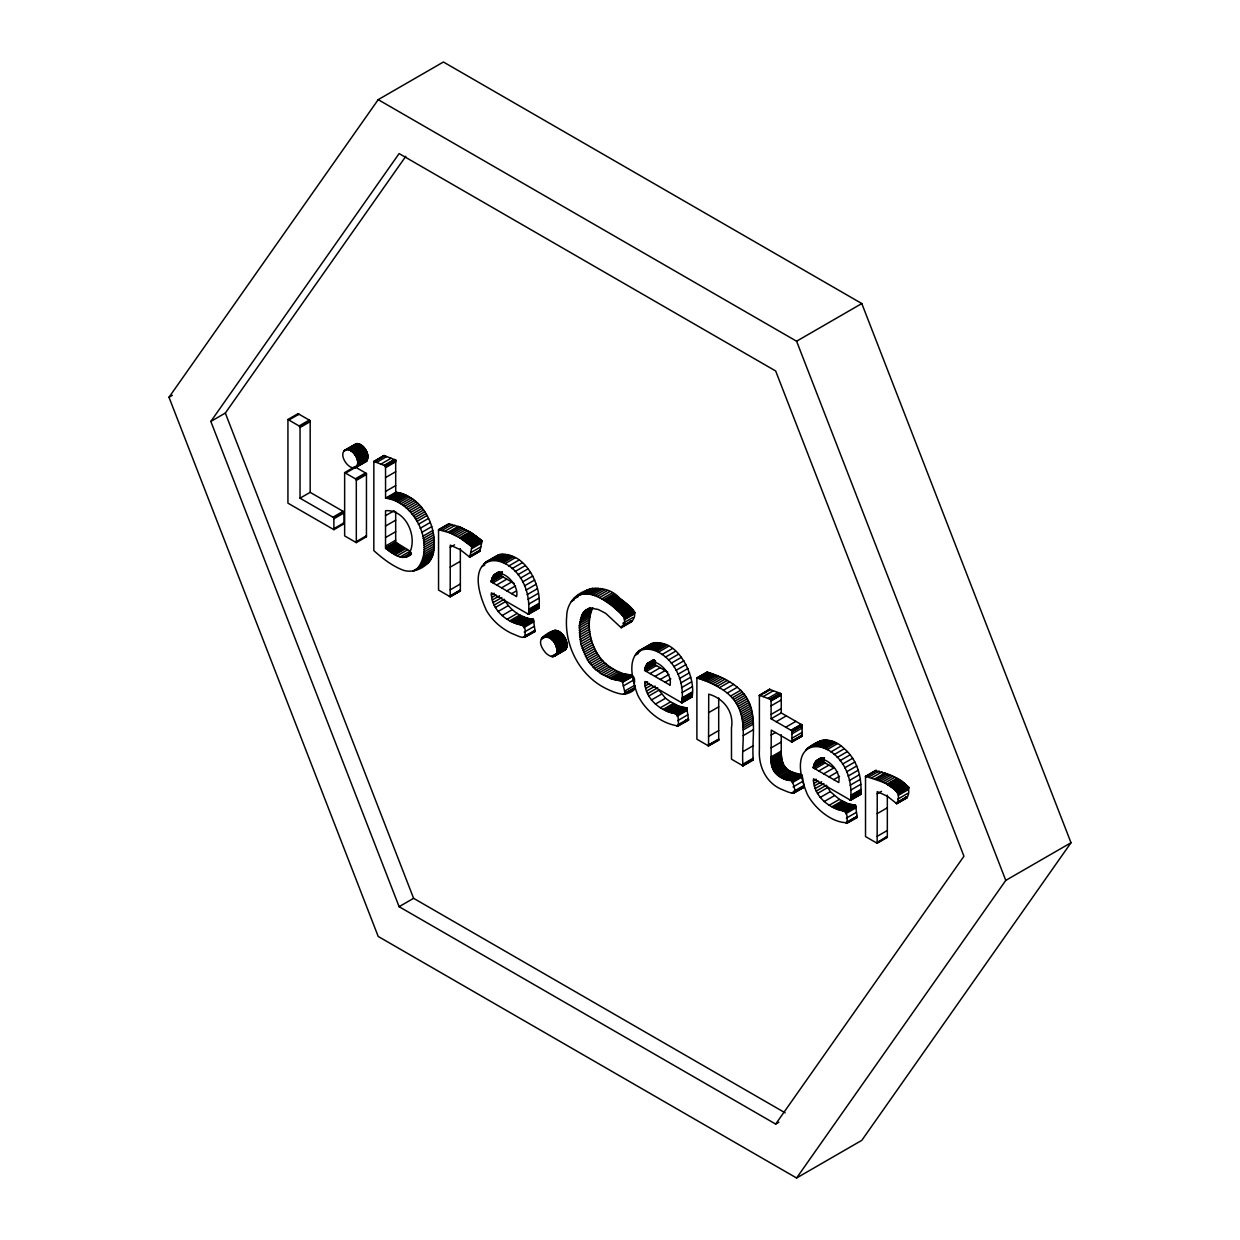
<?xml version="1.0" encoding="UTF-8"?>
<svg xmlns="http://www.w3.org/2000/svg" width="1240" height="1240" viewBox="0 0 1240 1240"><rect width="100%" height="100%" fill="white"/><g stroke="black" fill="none" stroke-linecap="round" stroke-linejoin="round"><path stroke-width="1.5" d="M696.896 678.125L707.048 672.08C720.626 676.327 734.406 682.511 743.736 693.625C758.849 712.148 751.285 738.668 753.269 760.027L743.008 765.839L731.492 759.206L731.461 727.849C734.204 711.931 723.633 698.275 708.722 694.168L708.552 745.953L696.896 739.211L696.896 678.125L707.234 672.126M528.504 614.281C534.657 551.211 452.492 536.316 486.452 610.545C492.342 620.682 501.564 628.634 512.12 633.64C515.096 634.353 523.776 639.809 524.784 636.105C526.845 624.293 521.932 625.456 514.182 622.961C501.89 618.062 491.133 606.67 491.365 592.844L528.504 614.281L538.64 608.421C543.43 585.125 521.575 544.903 494.868 557.07M681.923 702.847C689.006 644.552 610.266 622.387 637.639 694.88C645.312 710.597 660.858 723.679 678.404 725.958C678.559 713.248 678.017 714.178 668.871 712.054C656.115 707.327 644.443 695.779 644.862 681.473L681.923 702.847L692.06 697.004C696.865 674.622 673.32 630.091 647.234 646.738M850.609 800.25C856.824 738.575 776.86 721.897 807.349 794.36C814.726 808.48 831.962 822.833 846.966 822.663C847.865 812.06 845.866 810.851 837.589 809.457C824.74 804.729 813.254 793.15 813.455 778.798L850.609 800.25L860.746 794.39C862.203 777.821 857.367 759.779 844.332 748.712C831.652 736.157 818.183 738.621 805.814 749.968M625.301 694.013L622.139 680.9L611.444 678.947L601.385 673.878L594.425 668.515L587.574 660.207L580.863 644.164L579.312 625.704L582.645 613.505L586.38 609.708L591.294 608.236L598.284 609.476L605.709 613.351L621.209 627.75L631.346 621.891C641.576 610.808 625.58 604.19 619.271 597.696C602.144 579.328 567.099 590.225 566.696 616.264C564.029 645.358 579.654 675.692 606.205 688.65C611.196 691.037 616.373 693.315 621.891 694.121C626.774 694.757 637.995 690.324 634.771 685.271L624.619 691.13M634.353 683.55C636.058 672.266 628.044 675.846 621.596 673.087C613.382 669.864 605.632 664.919 600.222 657.851C589.914 643.932 585.575 623.798 592.798 607.646M621.209 627.75C630.075 617.939 619.798 613.443 613.893 607.29C603.865 599.261 589.884 589.62 576.848 596.099M416.532 569.702C436.325 546.282 415.648 501.812 385.578 498.17L385.531 465.946L373.844 461.357L373.829 550.622C382.54 558.434 392.181 565.998 403.264 570.214C414.997 574.105 429.877 565.827 433.179 554.032C438.681 528.612 423.196 496.015 395.715 492.311L385.578 498.17M357.694 463.558C358.608 457.002 349.913 445.238 343.666 451.453C338.954 458.785 354.253 475.664 357.694 463.558L367.846 457.7C368.76 451.143 360.065 439.379 353.803 445.594M556.9 651.636C557.427 631.005 529.139 633.439 545.817 653.031C548.064 655.107 551.49 657.665 554.652 656.1C556.76 649.745 568.029 649.652 566.804 642.723C565.967 638.988 563.983 635.438 561.038 632.974C555.505 627.177 547.941 633.005 543.105 636.755M460.35 548.669L460.35 590.814L450.182 596.781L450.275 545.135L460.211 549.63L469.805 557.194L479.942 551.335L481.988 540.935L469.96 531.929L459.776 537.757L449.903 532.875L438.542 529.666L448.694 523.807L460.04 527.015L469.929 531.898M791.88 780.689C799.505 798.374 790.531 792.964 780.534 788.888C765.7 782.13 758.4 765.731 759.392 750.076L759.407 695.144L771.094 699.654L781.246 693.796L781.246 712.923L802.079 724.951L802.079 736.157L791.942 742.016L771.28 730.096L771.094 756.927C769.001 769.466 779.402 780.564 791.802 780.564L802.032 774.83M781.246 693.796L769.544 689.285L765.189 692.679M887.329 795.181L887.329 837.326L877.145 843.293L877.238 791.647L887.189 796.126L896.768 803.691L906.921 797.847C916.841 781.014 884.058 772.784 875.657 771.032M877.145 843.293L865.52 836.551L865.52 776.318C875.657 780.13 905.898 786.129 896.768 803.691M395.715 492.311L395.684 460.087L383.981 455.514L373.829 462.225M469.805 557.194L471.836 546.793L459.823 537.788M708.552 745.953L718.704 740.094L718.704 697.981M562.139 650.706L565.486 649.714L567.052 645.777M362.514 461.993L366.56 461.311L367.846 457.7M516.46 596.456L491.211 581.87C495.024 561.162 520.382 582.986 516.538 596.548M492.125 578.15L502.278 572.291L501.348 576.011L514.337 583.513M669.879 685.023L644.63 670.452C648.443 649.76 673.8 671.553 669.957 685.115M667.755 672.096L654.767 664.593L655.449 661.556L645.296 667.414M838.566 782.425L813.316 767.839C817.129 747.146 842.487 768.939 838.643 782.502M823.654 773.822L833.807 767.963L823.453 761.98L824.383 758.26L814.23 764.119M449.19 523.885L438.542 529.806L438.542 590.038L450.182 596.781L460.35 590.814M887.298 837.434L886.151 836.768M793.306 792.98L804.341 787.043L802.063 786.966M551.583 632.865L553.257 630.896M168.996 397.265L378.2 99.65L443.409 62L861.8 303.552L1071.004 842.735L861.8 1140.351L796.591 1178L378.2 936.448L168.996 397.265L172.345 395.343M210.831 421.43L399.11 153.574L775.667 370.977L963.945 856.236L775.667 1124.076L399.11 906.688L210.831 421.43L225.324 413.06L405.805 156.302M796.591 1178L1005.779 880.385L1071.004 842.735M678.11 726.005L688.557 720.099L686.821 707.9L679.009 706.196L670.577 701.902L665.539 698.229L658.874 690.184L648.737 696.043M407.061 556.698C419.756 541.462 407.479 508.974 385.531 510.71L385.531 548.111C392.677 553.738 402.783 561.875 411.401 554.187M494.125 605.105L504.277 599.261C509.733 610.049 521.281 618.093 533.417 619.333L535.107 631.501L534.161 631.548M846.765 823.376L857.212 817.47L855.523 805.303L847.741 803.598L839.402 799.382L830.32 791.632L826.382 785.23L816.245 791.089M584.009 592.534L586.985 590.24M287.928 419.492L298.065 413.649L310.171 420.639L310.171 492.342L344.007 511.857L344.038 523.822L333.901 529.682L287.928 503.146L287.928 419.492L300.034 426.498L310.171 420.639M288.842 420.035L298.995 414.175M299.119 425.956L309.256 420.096M300.034 427.506L310.171 421.646M344.425 450.337L356.159 443.657M344.007 450.833L356.81 443.564M345.108 450.616L357.151 443.548M347.355 449.438L357.507 443.579M347.727 449.469L358.236 443.688M348.471 449.639L358.608 443.796M348.858 449.779L358.996 443.92M349.246 449.934L359.399 444.075M349.649 450.12L359.801 444.261M350.067 450.321L360.204 444.463M350.486 450.554L360.623 444.695M350.889 450.818L361.042 444.959M351.292 451.081L361.445 445.222M351.695 451.36L361.832 445.501M352.083 451.67L362.235 445.811M352.47 451.98L362.607 446.137M352.842 452.337L362.995 446.478M353.214 452.693L363.367 446.834M353.571 453.065L363.723 447.206M353.927 453.453L364.064 447.594M354.268 453.871L364.405 448.012M354.594 454.289L364.746 448.43M354.919 454.724L365.056 448.864M355.229 455.173L365.382 449.314M355.539 455.638L365.676 449.779M355.834 456.134L365.971 450.275M356.113 456.646L366.25 450.786M356.361 457.142L366.498 451.282M356.593 457.637L366.73 451.794M356.795 458.149L366.931 452.29M356.981 458.661L367.133 452.802M357.151 459.172L367.288 453.313M357.306 459.683L367.443 453.825M357.43 460.18L367.567 454.336M357.523 460.691L367.675 454.832M357.601 461.203L367.753 455.344M357.663 461.729L367.8 455.871M357.694 462.241L367.831 456.382M357.709 462.753L367.846 456.893M357.601 464.504L367.753 458.645M300.034 426.498L300.034 498.186L310.171 492.342M344.642 472.611L354.795 466.752L366.451 473.479L366.451 536.765L356.314 542.624L344.642 535.897L344.642 472.611L356.314 479.338L366.451 473.479M357.43 465.325L367.583 459.466M353.121 468.022L357.461 465.512M353.478 468.069L367.319 460.195M353.834 468.085L364.328 462.225M345.557 473.137L366.994 460.8M355.151 467.899L366.56 461.311M373.829 461.512L383.981 455.514M374.062 461.45L384.199 455.591M373.829 461.9L384.757 455.778M376.603 462.411L386.756 456.553M355.384 478.811L365.537 472.952M380.974 464.101L391.112 458.242M356.314 480.361L366.451 474.502M384.214 465.357L394.351 459.498M384.571 465.496L394.708 459.637M385.036 465.682L395.173 459.823M385.454 465.837L395.606 459.978M385.531 465.946L395.684 460.087M385.531 466.411L395.684 460.552M385.531 466.938L395.684 461.079M385.531 467.666L395.684 461.807M385.531 477.586L395.684 471.727M332.94 517.189L343.077 511.329M300.034 498.186L333.854 517.716L344.007 511.857M333.901 518.769L344.038 512.911M385.531 491.459L395.684 485.6M333.901 528.659L344.038 522.815M386.71 498.232L396.862 492.373M387.996 498.387L398.149 492.528M389.438 498.62L399.59 492.761M390.709 498.899L400.861 493.039M391.964 499.255L402.117 493.396M393.266 499.72L403.403 493.861M394.599 500.262L404.752 494.404M396.01 500.914L406.146 495.055M397.482 501.673L407.619 495.814M399.125 502.618L409.262 496.76M400.954 503.781L411.091 497.922M402.721 505.021L412.874 499.162M385.531 515.701L394.227 510.679M404.457 506.339L414.594 500.479M406.115 507.764L416.268 501.906M407.712 509.237L417.849 503.378M409.246 510.803L419.384 504.943M356.314 541.601L366.451 535.757M385.531 526.039L395.684 520.18M410.704 512.43L420.841 506.587M412.083 514.135L422.236 508.276M413.4 515.871L423.553 510.012M414.64 517.669L424.793 511.81M415.818 519.529L425.956 513.67M385.531 537.556L395.684 531.697M416.919 521.42L427.056 515.561M418.376 524.257L428.529 518.398M385.531 546.111L395.684 540.253M385.531 548.158L395.684 542.252L395.684 511.562M385.656 548.25L395.808 542.392L410.161 551.149L400.009 557.008M420.143 528.302L430.28 522.458M385.873 548.421L396.01 542.562M386.074 548.607L396.226 542.748M386.291 548.778L396.444 542.918M386.524 548.964L396.676 543.105M386.926 549.274L397.079 543.43M387.392 549.646L397.544 543.787M387.887 550.018L398.04 544.159M388.399 550.405L398.552 544.546M388.957 550.808L399.094 544.949M389.515 551.211L399.668 545.352M421.585 532.503L431.721 526.644M390.12 551.63L400.272 545.786M390.74 552.064L400.892 546.204M391.39 552.482L401.543 546.623M392.057 552.916L402.21 547.057M392.77 553.35L402.907 547.491M422.607 536.362L432.745 530.503M393.514 553.8L403.651 547.941M394.289 554.264L404.426 548.406M395.111 554.745L405.248 548.886M423.072 538.532L433.21 532.673M438.542 530.379L449.593 523.962M397.125 555.846L407.278 549.986M423.46 540.733L433.597 534.874M442.014 530.364L452.15 524.505M423.739 542.918L433.892 537.075M444.959 531.185L455.096 525.326M402.628 557.55L411.324 552.529M423.971 545.135L434.108 539.276M448.121 532.224L458.257 526.365M404.984 557.442L410.781 554.094M408.208 555.908L411.107 554.234M424.096 547.351L434.248 541.493M449.903 532.875L460.04 527.015M424.142 549.583L434.295 543.725M451.748 533.65L461.885 527.79M453.67 534.518L463.822 528.659M424.111 551.862L434.264 546.003M455.669 535.51L465.821 529.65M423.987 554.048L434.139 548.189M423.77 556.125L433.907 550.265M457.731 536.595L467.868 530.751M378.2 99.65L796.591 341.217L861.8 303.552M423.445 558.062L433.597 552.203M460.242 538.021L470.379 532.177M423.026 559.891L433.179 554.032M460.707 538.3L470.844 532.456M461.203 538.625L471.339 532.766M422.514 561.581L432.667 555.721M461.699 538.951L471.836 533.091M462.225 539.292L472.363 533.433M421.925 563.13L432.062 557.287M462.768 539.648L472.905 533.789M450.213 547.336L454.553 544.825M463.311 540.02L473.463 534.161M421.228 564.572L431.381 558.713M463.853 540.408L474.006 534.548M420.469 565.874L430.606 560.015M464.411 540.811L474.548 534.952M412.75 571.097L429.753 561.193M418.671 568.06L428.808 562.201M464.954 541.214L475.091 535.355M414.082 570.772L427.785 563.084M465.496 541.601L475.633 535.742M466.007 541.989L476.16 536.13M466.472 542.345L476.625 536.486M466.984 542.732L477.121 536.874M467.526 543.151L477.679 537.292M468.115 543.601L478.253 537.741M468.596 543.988L478.733 538.129M468.968 544.283L479.105 538.423M469.34 544.593L479.493 538.734M469.743 544.903L479.88 539.043M470.115 545.228L480.268 539.385M470.44 545.523L480.593 539.663M470.75 545.771L480.887 539.912M471.014 546.019L481.167 540.159M471.2 546.189L481.353 540.33M471.557 546.53L481.709 540.671M471.836 546.933L481.988 540.935M471.712 547.6L481.911 541.446M471.479 548.793L481.616 542.934M470.704 552.699L480.841 546.84M450.213 567.13L460.35 561.271M470.068 555.892L480.206 550.033M469.2 556.652L480.128 550.436M469.666 557.101L480.035 550.917M485.817 562.014L498.387 554.838M484.716 562.929L499.689 554.389M483.709 563.999L501.053 554.094M492.327 559.814L502.464 553.954M481.926 566.603L484.825 564.929M493.799 559.829L503.952 553.97M495.349 560L505.486 554.14M496.914 560.294L507.067 554.435M498.496 560.697L508.648 554.854M450.213 589.837L460.35 583.978M500.092 561.208L510.245 555.365M501.704 561.875L511.841 556.016M503.316 562.65L513.468 556.791M505.114 563.642L515.251 557.783M450.213 595.82L460.35 589.961M449.423 596.332L460.319 590.922M449.841 596.58L460.35 590.349M494.807 574.229L498.697 571.95M508.741 565.982L518.878 560.124M493.939 575.034L498.93 571.919M493.536 575.5L499.534 571.919M493.179 576.011L499.146 572.4M492.854 576.569L500.247 572.105M492.683 576.864L499.937 572.679M492.543 577.173L501.239 572.152M492.264 577.809L502.401 571.95M492.001 578.491L502.154 572.632M491.893 578.832L502.029 572.973M491.784 579.189L501.921 573.329M491.675 579.545L501.812 573.686M491.582 579.917L501.72 574.058M491.489 580.243L501.642 574.384M491.381 580.707L501.58 574.616M512.089 568.602L522.226 562.743M491.335 580.94L501.471 575.081M491.288 581.173L501.425 575.314M491.211 581.638L501.379 575.546M491.211 581.87L501.348 576.011M492.916 582.862L503.053 577.003M515.143 571.485L525.279 565.626M496.636 585.017L506.788 579.158M517.933 574.678L528.07 568.819M501.549 587.853L511.702 581.994M491.288 594.89L494.186 593.216M520.428 578.15L530.581 572.291M491.722 597.479L496.062 594.968M506.835 590.891L515.53 585.869M522.629 581.886L532.766 576.027M492.296 599.958L499.55 595.774M493.101 602.578L501.797 597.556M524.489 585.869L534.642 580.01M511.624 593.665L515.98 591.154M495.334 607.507L505.486 601.648M526.024 590.101L536.161 584.241M527.217 594.58L537.354 588.721M498.046 611.506L508.199 605.647M528.038 599.261L538.191 593.402M502.061 615.582L512.213 609.724M528.55 604.19L538.687 598.331M507.114 619.256L517.266 613.397M528.721 609.351L538.873 603.493M509.779 620.806L519.917 614.947M528.721 609.925L538.873 604.066M528.721 610.808L538.873 604.95M528.721 611.304L538.873 605.446M511.345 621.643L521.497 615.784M528.721 611.661L538.857 605.802M528.705 612.033L538.857 606.174M528.689 612.405L538.827 606.546M528.659 612.761L538.811 606.903M528.643 613.103L538.78 607.244M512.817 622.356L522.954 616.497M528.612 613.428L538.764 607.569M527.946 613.971L538.734 607.771M528.333 614.188L538.687 608.173M514.182 622.961L524.334 617.117M515.468 623.488L525.62 617.629M516.677 623.906L526.829 618.047M517.808 624.247L527.961 618.388M518.847 624.526L529 618.667M519.793 624.743L529.929 618.884M520.63 624.913L530.767 619.054M521.374 625.038L531.511 619.179M522.009 625.13L532.487 619.287M522.831 625.162L532.983 619.318M523.264 625.193L533.417 619.333L523.327 625.347M523.419 626.014L533.557 620.155M523.482 626.587L533.634 620.729M575.298 597.138L588.613 589.403M573.857 598.393L590.349 588.768M523.636 627.704L533.789 621.845M582.056 594.192L592.193 588.333M572.524 599.85L578.336 596.502M582.382 594.146L592.534 588.287M583.947 593.96L594.1 588.101M571.314 601.509L574.213 599.835M585.962 593.913L596.099 588.054M588.054 594.038L598.207 588.194M524.241 632.121L534.378 626.262M590.225 594.379L600.377 588.519M592.457 594.906L602.593 589.046M524.784 636.105L534.936 630.245M594.735 595.634L604.872 589.775M523.234 637.329L529.031 633.981M524.861 636.693L535.014 630.835M524.024 637.407L535.06 631.191M524.659 637.407L535.107 631.501M597.044 596.548L607.197 590.689M599.416 597.634L609.553 591.775M601.803 598.904L611.956 593.046M585.327 610.452L589.682 607.941M603.539 599.896L613.676 594.038M584.35 611.32L590.147 607.972M583.466 612.343L590.705 608.158M582.645 613.505L591.341 608.484M604.996 600.78L615.133 594.921M542.128 637.593L554.482 630.416M541.865 637.933L554.931 630.37M581.917 614.839L592.054 608.98M541.632 638.306L555.412 630.354M541.431 638.724L555.908 630.4M541.26 639.158L544.159 637.484M546.282 636.368L556.435 630.509M606.407 601.695L616.559 595.836M581.265 616.311L591.403 610.452M546.809 636.523L556.962 630.664M547.367 636.709L557.519 630.85M547.941 636.957L558.077 631.098M580.707 617.923L590.845 612.064M607.786 602.625L617.939 596.765M548.529 637.251L558.682 631.393M549.15 637.593L559.287 631.749M580.227 619.659L590.364 613.8M549.739 637.98L559.891 632.121M609.119 603.554L619.271 597.696M550.327 638.383L560.464 632.524M579.824 621.534L589.976 615.675M550.886 638.817L561.038 632.974M610.406 604.515L620.543 598.657M551.428 639.282L561.565 633.423M579.514 623.55L589.667 617.691M551.939 639.778L562.077 633.919M611.63 605.476L621.783 599.618M552.172 640.026L562.309 634.167M552.497 640.367L562.635 634.508M552.978 640.925L563.115 635.066M579.312 625.704L589.465 619.845M612.793 606.391L622.945 600.548M553.428 641.514L563.58 635.655M553.877 642.119L564.014 636.26M613.893 607.29L624.046 601.431M579.204 627.998L589.341 622.139M554.28 642.739L564.417 636.895M614.947 608.173L625.1 602.33M554.652 643.389L564.804 637.531M555.009 644.056L565.161 638.197M579.189 630.416L589.341 624.557M615.955 609.057L626.107 603.198M555.334 644.707L565.471 638.848M616.931 609.925L627.083 604.066M555.629 645.358L565.781 639.499M555.892 646.009L566.044 640.15M579.25 632.772L589.403 626.913M617.846 610.746L627.982 604.888M556.14 646.644L566.277 640.786M556.341 647.296L566.479 641.437M618.683 611.553L628.82 605.693M556.512 647.947L566.664 642.087M579.406 635.097L589.558 629.238M556.667 648.582L566.804 642.723M619.473 612.343L629.625 606.484M556.775 649.202L566.913 643.343M620.217 613.103L630.354 607.244M556.853 649.822L566.99 643.963M556.9 650.442L567.052 644.583M579.654 637.391L589.79 631.532M620.899 613.831L631.052 607.972M556.915 651.046L567.067 645.188M621.55 614.513L631.687 608.654M556.853 652.193L566.99 646.335M621.736 614.73L631.873 608.871M556.775 652.721L566.913 646.877M622.093 615.133L632.245 609.274M556.667 653.232L566.804 647.373M579.964 639.669L590.116 633.811M551.475 656.456L555.814 653.945M556.512 653.697L566.664 647.838M551.986 656.564L566.479 648.288M622.589 615.707L632.741 609.863M552.482 656.626L566.277 648.691M552.962 656.611L566.044 649.062M623.054 616.249L633.206 610.39M553.428 656.564L565.781 649.404M554.264 656.301L565.161 649.993M623.457 616.745L633.609 610.886M580.382 641.917L590.519 636.074M623.798 617.163L633.95 611.304M624.077 617.505L634.229 611.661M624.232 617.706L634.384 611.847M624.495 618.062L634.648 612.204M624.728 618.466L634.88 612.498M580.863 644.164L591 638.306M624.635 618.745L634.771 612.886M624.542 618.993L634.694 613.134M624.216 619.861L634.353 614.001M581.421 646.335L591.558 640.476M622.899 623.317L633.051 617.458M582.056 648.458L592.208 642.599M621.721 626.386L631.873 620.527M621.55 626.866L631.687 621.007M621.364 627.332L631.517 621.472M582.784 650.535L592.921 644.676M583.575 652.566L593.728 646.707M584.458 654.55L594.596 648.691M585.419 656.503L595.572 650.644M586.458 658.378L596.611 652.519M587.574 660.207L597.726 654.348M588.798 661.99L598.936 656.13M590.07 663.695L600.222 657.851M591.449 665.369L601.586 659.51M592.89 666.981L603.043 661.121M594.425 668.515L604.562 662.656M596.037 669.972L606.174 664.113M597.726 671.351L607.879 665.493M599.509 672.654L609.662 666.81M639.205 650.613L651.775 643.421M638.104 651.527L653.062 642.971M637.096 652.596L639.995 650.923M642.894 649.249L654.425 642.677M601.385 673.878L611.521 668.019M636.167 653.837L639.065 652.163M645.699 648.38L655.836 642.521M635.314 655.216L638.212 653.542M647.171 648.396L657.324 642.537M648.721 648.567L658.859 642.707M603.415 675.087L613.568 669.228M650.287 648.861L660.439 643.002M651.868 649.264L662.021 643.405M605.647 676.312L615.784 670.452M653.464 649.775L663.617 643.917M607.708 677.35L617.861 671.507M655.077 650.427L665.214 644.568M609.646 678.249L619.798 672.39M656.689 651.202L666.841 645.343M611.444 678.947L621.596 673.087M658.425 652.147L668.577 646.288M613.103 679.489L623.255 673.63M614.653 679.876L624.789 674.018M616.079 680.171L626.216 674.312M662.067 654.503L672.22 648.644M617.38 680.419L627.533 674.56M647.993 662.997L653.046 659.959M647.342 663.617L653.79 659.928M646.955 664.082L654.193 659.897M618.558 680.636L628.696 674.777M646.598 664.593L654.023 660.145M646.257 665.136L653.666 660.672M619.597 680.775L629.75 674.917M646.102 665.431L654.798 660.409M645.808 666.05L654.658 660.718M620.511 680.853L630.664 674.994M645.668 666.392L654.364 661.37M621.163 680.869L631.3 675.01M645.544 666.717L654.24 661.695M621.488 680.869L631.64 675.01M645.42 667.058L655.557 661.199M621.968 680.884L632.292 675.04M645.188 667.755L655.34 661.896M622.247 681.349L632.4 675.49M645.095 668.112L655.232 662.269M644.986 668.484L655.139 662.625M644.909 668.825L655.046 662.966M665.415 657.107L675.568 651.248M622.403 681.985L632.555 676.125M644.8 669.275L654.999 663.199M622.495 682.341L632.648 676.482M644.738 669.507L654.89 663.648M644.661 669.972L654.844 663.88M644.614 670.22L654.767 664.361M644.63 670.452L654.767 664.593M646.335 671.429L656.471 665.57M623.364 685.937L633.516 680.078M668.484 659.99L678.621 654.131M650.054 673.583L660.207 667.725M671.274 663.168L681.427 657.324M625.115 693.191L635.268 687.347M623.565 694.23L635.33 687.611M623.999 694.214L633.082 689.146M654.968 676.42L665.12 670.561M624.867 694.106L635.407 687.999M644.692 683.411L647.59 681.736M673.785 666.624L683.938 660.781M645.125 685.999L649.466 683.488M660.238 679.474L668.933 674.452M675.986 670.36L686.139 664.516M645.699 688.479L651.496 685.131M646.505 691.099L655.201 686.077M677.861 674.343L688.014 668.484M665.043 682.232L670.84 678.885M647.528 693.64L657.665 687.782M679.396 678.575L689.548 672.716M651.403 699.995L661.54 694.136M680.605 683.054L690.742 677.195M696.896 677.939L707.745 672.266M681.442 687.72L691.579 681.861M698.353 677.908L705.591 673.723M697.562 678.094L698.755 678.466L708.908 672.607M655.402 704.087L665.539 698.229M698.755 678.466L700.073 678.915L710.226 673.057M700.073 678.915L701.499 679.412L711.652 673.553M701.499 679.412L703.034 679.954L713.171 674.095M681.954 692.649L692.091 686.789M703.034 679.954L704.707 680.589L714.845 674.731M660.439 707.761L670.577 701.902M704.707 680.589L706.521 681.303L716.673 675.443M706.521 681.303L708.458 682.093L718.596 676.234M682.139 697.81L692.277 691.951M663.168 709.357L673.304 703.499M682.139 698.492L692.277 692.633M682.139 699.36L692.277 693.501M708.458 682.093L710.474 682.976L720.611 677.118M682.139 699.887L692.277 694.028M664.733 710.195L674.886 704.336M682.139 700.228L692.277 694.369M682.124 700.585L692.277 694.741M682.109 700.972L692.245 695.113M682.077 701.329L692.214 695.47M666.206 710.923L676.343 705.064M682.062 701.669L692.199 695.811M710.474 682.976L712.566 683.968L722.718 678.125M681.116 702.398L692.168 696.136M681.38 702.553L692.153 696.337M681.752 702.77L692.091 696.74M667.57 711.528L677.722 705.668M712.566 683.968L714.767 685.1L724.904 679.241M668.871 712.054L679.009 706.196M670.081 712.473L680.218 706.614M671.212 712.814L681.349 706.955M714.767 685.1L717.061 686.34L727.198 680.481M672.25 713.093L682.388 707.234M673.196 713.326L683.333 707.466M674.033 713.496L684.17 707.637M674.777 713.62L684.914 707.761M717.061 686.34L719.448 687.673L729.601 681.83M675.413 713.697L685.565 707.839M675.754 713.729L685.89 707.87M676.25 713.744L686.386 707.885M676.683 713.76L686.821 707.9M676.745 713.93L686.898 708.071M676.854 714.581L686.991 708.722M676.932 715.17L687.084 709.311M677.087 716.255L687.224 710.396M719.448 687.673L723.509 690.215L733.662 684.356M677.675 720.642L687.828 714.783M723.509 690.215L727.291 693.052L737.428 687.193M678.234 724.671L688.386 718.812M676.699 725.927L681.039 723.416M678.311 725.292L688.464 719.433M677.474 726.005L688.51 719.774M727.291 693.052L730.577 696.074L740.73 690.215M730.577 696.074L732.22 697.841L742.373 691.982M708.567 712.69L718.704 706.831M732.22 697.841L733.584 699.468L743.736 693.625M733.584 699.468L734.855 701.143L745.007 695.299M734.855 701.143L736.033 702.863L746.17 697.004M743.132 765.886L743.008 765.839C741.086 745.953 747.611 723.168 737.103 704.615L747.24 698.771M738.079 706.428L748.216 700.569M759.392 695.314L769.544 689.285M759.639 695.237L769.792 689.378M759.392 695.749L770.365 689.58M759.392 696.028L762.29 694.354M738.962 708.242L749.1 702.382M399.11 906.688L413.602 898.318L785.137 1112.822M739.738 710.101L749.89 704.243M763.205 696.601L773.357 690.742M740.435 711.993L750.572 706.134M741.024 713.899L751.177 708.04M767.886 698.414L778.023 692.556M769.994 699.221L780.146 693.361M741.551 715.852L751.688 709.993M770.319 699.345L780.471 693.501M770.846 699.562L780.999 693.702M771.094 700.011L781.246 694.152M708.567 736.421L718.704 730.562M771.094 700.6L781.246 694.741M741.985 717.821L752.122 711.962M771.094 700.894L781.246 695.036M742.326 719.804L752.463 713.946M742.605 721.788L752.742 715.929M771.094 705.855L781.246 699.995M742.822 723.788L752.975 717.945M708.567 744.946L718.704 739.087M707.808 745.519L718.704 740.094M708.567 745.302L718.704 739.443M708.242 745.767L718.704 739.923M742.993 725.85L753.13 719.99M743.086 727.896L753.238 722.037M743.132 729.972L753.269 724.114M771.094 714.411L781.246 708.567M771.094 699.654L771.094 718.782L781.246 712.923M743.132 735.646L753.269 729.802M776.193 721.711L786.346 715.852M771.094 735.057L775.45 732.561M743.132 751.533L753.269 745.674M785.711 727.214L795.863 721.355M791.011 730.267L801.149 724.408M791.244 730.407L801.381 724.548M791.678 730.654L801.83 724.796M771.094 718.782L791.926 730.81L802.079 724.951M791.942 742.016L791.942 731.042L802.079 725.183M791.942 731.538L802.079 725.679M791.942 731.817L802.079 725.958M791.942 733.894L802.079 728.035M743.132 764.026L753.269 758.167M771.094 747.89L781.246 742.047M742.233 765.406L752.386 759.546L753.269 760.027M742.589 765.591L753.269 759.175M743.132 765.499L753.269 759.639M791.942 738.265L802.079 732.406M791.027 741.489L802.079 735.119M791.942 741.226L802.079 735.367M791.306 741.659L802.079 736.157M791.74 741.923L802.079 735.847M771.094 756.927L781.246 751.068L781.246 734.7M771.11 758.446L781.262 752.587L781.246 751.068M771.156 759.841L781.293 753.982L781.262 752.587M771.234 761.174L781.37 755.315L781.293 753.982M771.342 762.414L781.495 756.555L781.37 755.315M771.482 763.592L781.634 757.733L781.495 756.555M771.652 764.724L781.789 758.865L781.634 757.733M771.838 765.746L781.99 759.903L781.789 758.865M772.086 766.739L782.223 760.88L781.99 759.903M772.35 767.668L782.502 761.81L782.223 760.88M772.644 768.521L782.796 762.662L782.502 761.81M807.922 747.999L820.493 740.807M806.822 748.898L821.779 740.357M813.006 745.922L823.143 740.063M772.97 769.327L783.122 763.468L782.796 762.662M814.416 745.767L824.569 739.923M773.311 770.071L783.463 764.212L783.122 763.468M815.904 745.783L826.041 739.939M773.683 770.769L783.835 764.909L783.463 764.212M817.439 745.968L827.591 740.11M774.086 771.435L784.238 765.576C787.4 776.209 815.362 771.9 791.384 780.518M774.519 772.071L784.672 766.212M819.02 746.263L829.157 740.404M775 772.675L785.153 766.816M820.601 746.666L830.738 740.807M775.481 773.264L785.633 767.405M776.007 773.807L786.144 767.947M822.198 747.178L832.35 741.318M776.984 774.706L787.136 768.846M823.81 747.844L833.947 741.985M778.302 775.729L788.454 769.87M825.422 748.619L835.574 742.76M779.774 776.689L789.927 770.831M827.204 749.596L837.357 743.736M781.231 777.527L791.384 771.668M782.548 778.224L792.701 772.365M783.773 778.813L793.91 772.954M816.679 760.399L821.035 757.888M830.846 751.952L840.984 746.093M816.044 761.004L820.818 758.074M784.889 779.278L795.026 773.419M815.641 761.468L821.64 757.888M815.285 761.98L821.252 758.369M814.959 762.538L822.368 758.074M785.896 779.635L796.034 773.775M814.804 762.832L822.043 758.648M814.51 763.452L823.345 758.105M814.37 763.778L824.507 757.919M786.796 779.867L796.948 774.008M814.107 764.46L824.259 758.601M787.601 780.007L797.754 774.148M813.998 764.801L824.135 758.942M813.89 765.158L824.027 759.298M788.361 780.13L798.513 774.271M813.781 765.514L823.934 759.655M813.688 765.886L823.825 760.027M789.12 780.239L799.257 774.38M813.595 766.212L823.748 760.353M789.771 780.332L799.909 774.473M813.487 766.677L823.685 760.585M834.179 754.571L844.332 748.712M790.283 780.409L800.435 774.55M813.44 766.909L823.577 761.05M790.702 780.456L800.854 774.597M813.347 767.374L823.53 761.283M790.95 780.471L801.102 774.613M813.316 767.607L823.453 761.748M813.316 767.839L823.453 761.98M791.988 781.246L802.14 775.388M792.096 781.82L802.249 775.961M815.021 768.831L825.158 762.972M792.251 782.657L802.404 776.798L802.947 779.65M837.232 757.454L847.385 751.595M818.741 770.97L828.894 765.126M793.058 786.935L803.21 781.076M840.038 760.647L850.175 754.788M793.879 791.26L804.032 785.4L803.489 782.518M791.926 792.825L796.266 790.314M792.67 792.918L804.187 786.269L804.032 785.4M813.394 780.875L816.292 779.201M842.534 764.104L852.686 758.26M793.615 792.98L803.768 787.121M793.91 792.98L804.341 787.043M813.827 783.447L818.168 780.937M828.94 776.86L837.635 771.838M844.735 767.855L854.871 761.995M814.401 785.928L821.655 781.743M815.223 788.547L823.918 783.525M846.595 771.838L856.747 765.979M833.73 779.635L839.527 776.287M817.455 793.492L827.591 787.632M848.129 776.07L858.266 770.211M849.323 780.549L859.46 774.69M820.167 797.49L830.32 791.632M850.144 785.23L860.297 779.371M865.52 776.318L875.859 770.35M865.52 776.659L876.153 770.396M865.52 776.891L876.556 770.474M824.197 801.567L834.334 795.708M868.992 776.875L879.129 771.017M871.937 777.697L882.074 771.838M850.655 790.159L860.793 784.3M829.265 805.24L839.402 799.382M875.084 778.736L885.236 772.876M876.866 779.386L887.019 773.528M850.826 795.321L860.979 789.462M831.901 806.775L842.038 800.916M850.826 795.894L860.979 790.035M878.726 780.162L888.863 774.303M850.826 796.777L860.979 790.918M850.826 797.274L860.979 791.414M833.466 807.612L843.603 801.753M850.826 797.63L860.979 791.771M850.81 797.987L860.963 792.143M880.648 781.029L890.785 775.171M850.795 798.374L860.932 792.515M850.764 798.73L860.916 792.871M834.923 808.325L845.076 802.466M850.749 799.072L860.885 793.212M849.803 799.785L860.87 793.538M850.051 799.94L860.839 793.74M850.438 800.157L860.793 794.143M836.303 808.945L846.44 803.086M882.648 782.021L892.785 776.163M837.589 809.457L847.741 803.598M884.693 783.107L894.846 777.248M838.798 809.875L848.935 804.016M839.929 810.216L850.066 804.357M840.968 810.495L851.105 804.636M886.755 784.269L896.938 778.441M841.898 810.712L852.051 804.853M887.22 784.533L897.357 778.673M842.735 810.882L852.888 805.024M887.67 784.812L897.822 778.952M843.479 811.007L853.632 805.148M888.166 785.137L898.318 779.278M844.13 811.084L854.593 805.256M888.662 785.462L898.814 779.604M844.952 811.13L855.088 805.271M845.37 811.146L855.523 805.303M889.188 785.804L899.341 779.945M845.432 811.332L855.585 805.473M889.731 786.16L899.884 780.301M845.525 811.983L855.662 806.124M877.176 793.848L881.532 791.337M845.587 812.557L855.74 806.698M890.289 786.532L900.426 780.673M890.832 786.919L900.984 781.061M845.742 813.704L855.895 807.845M891.374 787.322L901.527 781.464M891.916 787.71L902.069 781.867M892.459 788.113L902.612 782.254M892.986 788.5L903.138 782.642M893.451 788.857L903.604 782.998M893.947 789.229L904.099 783.386M894.505 789.663L904.658 783.804M846.346 818.137L856.499 812.277M895.079 790.113L905.231 784.254M895.559 790.485L905.712 784.641M895.931 790.794L906.084 784.936M896.318 791.105L906.471 785.245M896.706 791.414L906.859 785.556M897.093 791.74L907.246 785.896M897.419 792.034L907.572 786.175M897.713 792.283L907.866 786.423M846.889 822.105L857.041 816.245M897.993 792.531L908.316 786.842M849.679 820.787L855.476 817.439M846.966 822.663L857.119 816.804M898.535 793.042L908.672 787.183M846.114 823.376L857.166 817.16M898.798 793.445L908.951 787.447M898.737 793.817L908.874 787.958M898.674 794.112L908.827 788.253M898.442 795.305L908.595 789.446M897.667 799.211L907.82 793.352M877.176 813.641L887.329 807.783M897.032 802.404L907.184 796.545M896.179 803.163L907.107 796.948M896.861 803.288L906.998 797.429M896.644 803.613L906.921 797.847M877.176 836.334L887.329 830.49M877.176 842.332L887.329 836.473M876.804 843.091L887.329 836.861M775.667 1124.076L778.89 1122.216M426.684 563.843L422.902 565.254M688.51 720.146L685.89 719.898M857.166 817.516L856.266 817.516M692.06 697.004L691.254 696.539M538.64 608.421L537.835 607.957M860.746 794.39L859.94 793.926M343.124 523.296L344.038 523.822M365.537 536.238L366.451 536.765M631.346 621.891L630.385 620.713M905.929 796.902L906.781 797.754M736.033 702.863L737.103 704.615M796.591 341.217L1005.779 880.385M225.324 413.06L413.602 898.318M356.314 479.338L356.314 542.624M333.854 517.716L333.901 529.682M298.065 413.649L298.065 414.656"/></g></svg>
